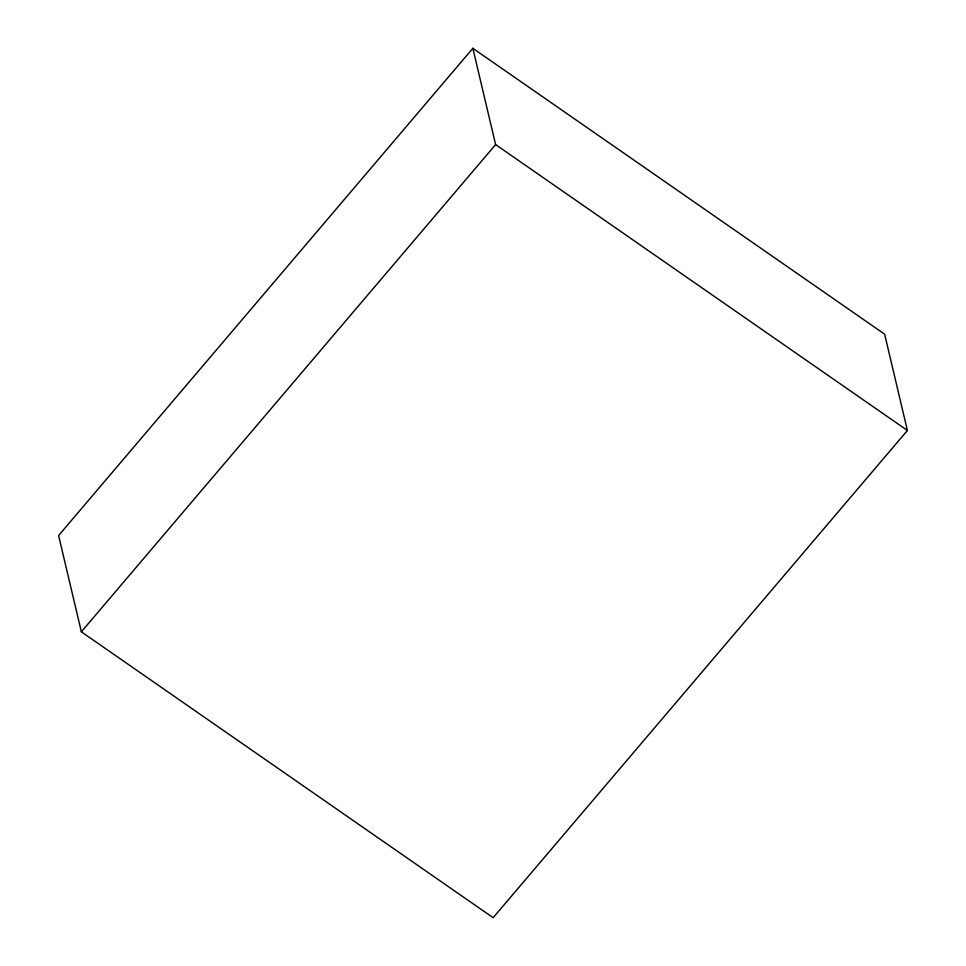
<?xml version="1.0" encoding="UTF-8"?>
<svg xmlns="http://www.w3.org/2000/svg" width="966" height="966" viewBox="0 0 966 966"><rect width="100%" height="100%" fill="white"/><g stroke="black" fill="none" stroke-linecap="round" stroke-linejoin="round"><path stroke-width="1.45" d="M472.857 48.3L58.6 535.526L81.361 631.812L493.143 917.7L907.4 430.474L884.639 334.188L472.857 48.3L495.618 144.586L907.4 430.474M81.361 631.812L495.618 144.586"/></g></svg>
